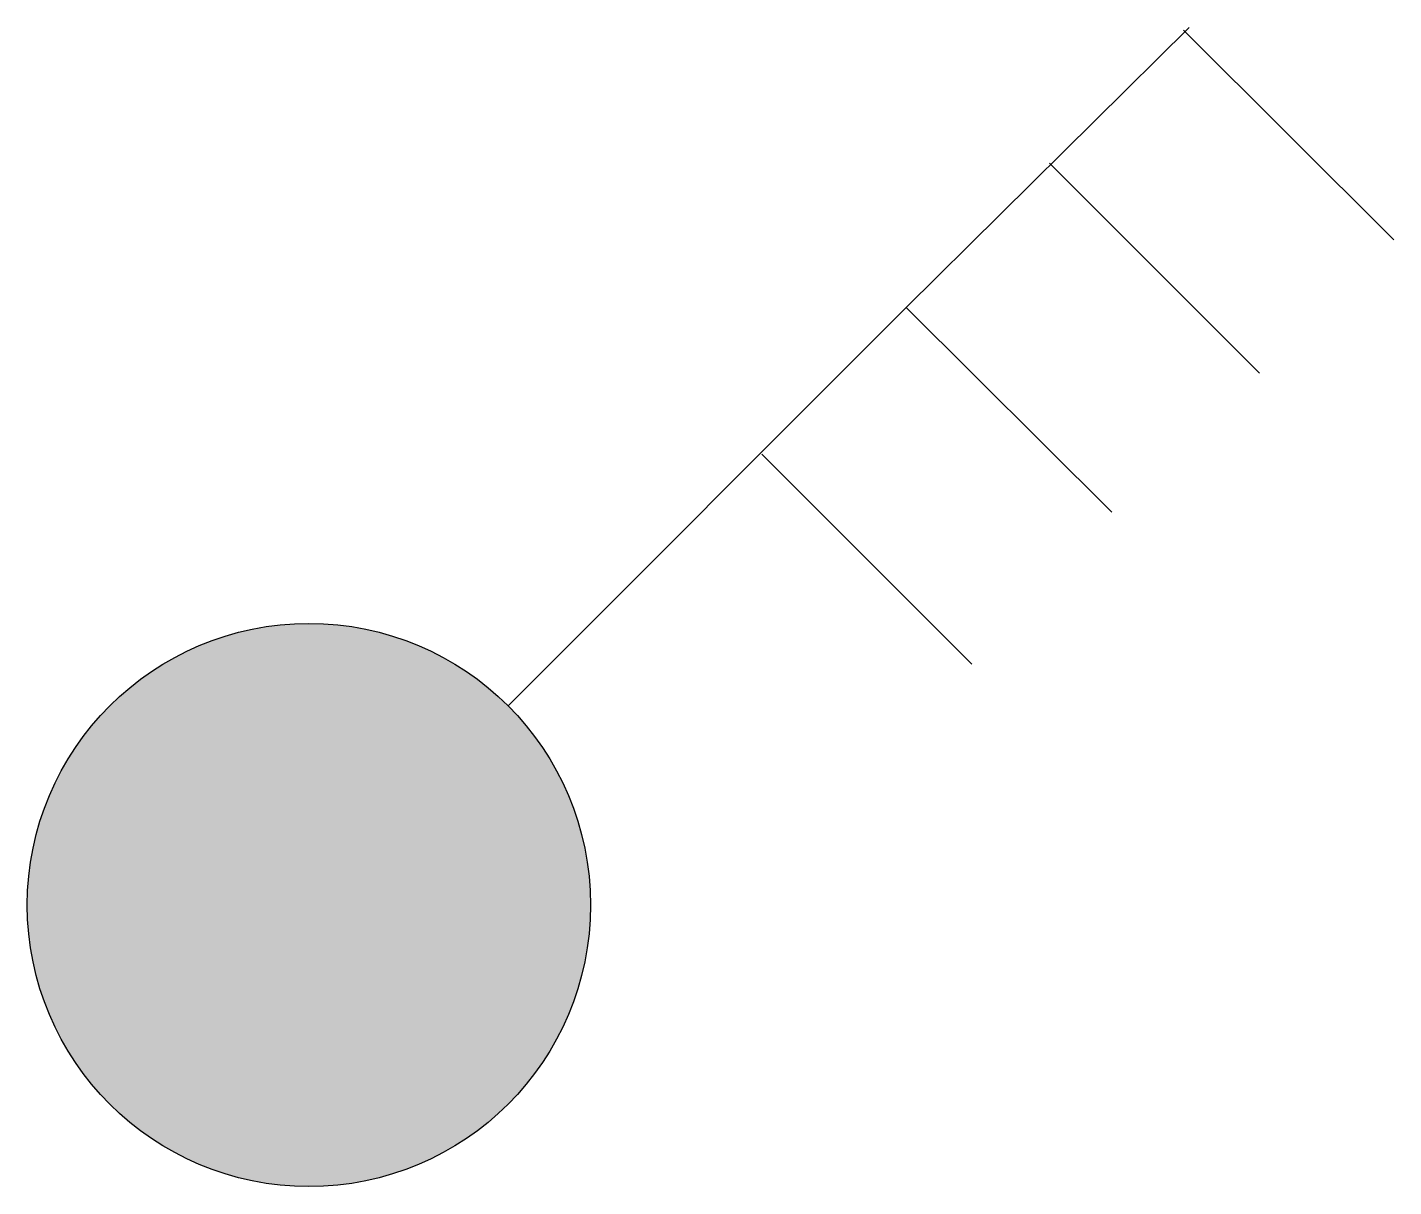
# Model space of a CAD drawing. Extents: x 168769 to 169011, y -16162 to -15956.
import ezdxf

# ---------------------------------------------------------------- set-up
doc = ezdxf.new("R2010")
doc.units = 0
doc.header["$LTSCALE"] = 20
doc.header["$MEASUREMENT"] = 0
doc.layers.get('0').update_dxf_attribs({"linetype": 'CONTINUOUS'})

# ---------------------------------------------------------------- blocks, each defined once
blk = doc.blocks.new('单相暗装开关')
blk.add_hatch(color=256).paths.add_polyline_path([(50, 0, 1), (-50, 0, 1)])
for p, q in [((35.36, 35.36), (106.07, 106.07)), ((106.07, 106.07), (142.54, 69.77))]:
    blk.add_line(p, q)
blk.add_circle((0, 0), 50)

msp = doc.modelspace()

# ---------------------------------------------------------------- linework, layer by layer
at = {"linetype": 'BYBLOCK', "ltscale": 2}
for p, q in [((168924.67, -16006.15), (168974.86, -15956.4)), ((168973.91, -15956.89), (169011.2, -15994.15)), ((168950.08, -15980.51), (168987.36, -16017.78)), ((168899, -16032.2), (168936.29, -16069.47))]:
    msp.add_line(p, q, dxfattribs=at)

# ---------------------------------------------------------------- block references
msp.add_blockref('单相暗装开关', (168818.6, -16112.21), dxfattribs=at)

doc.saveas('drawing.dxf')
